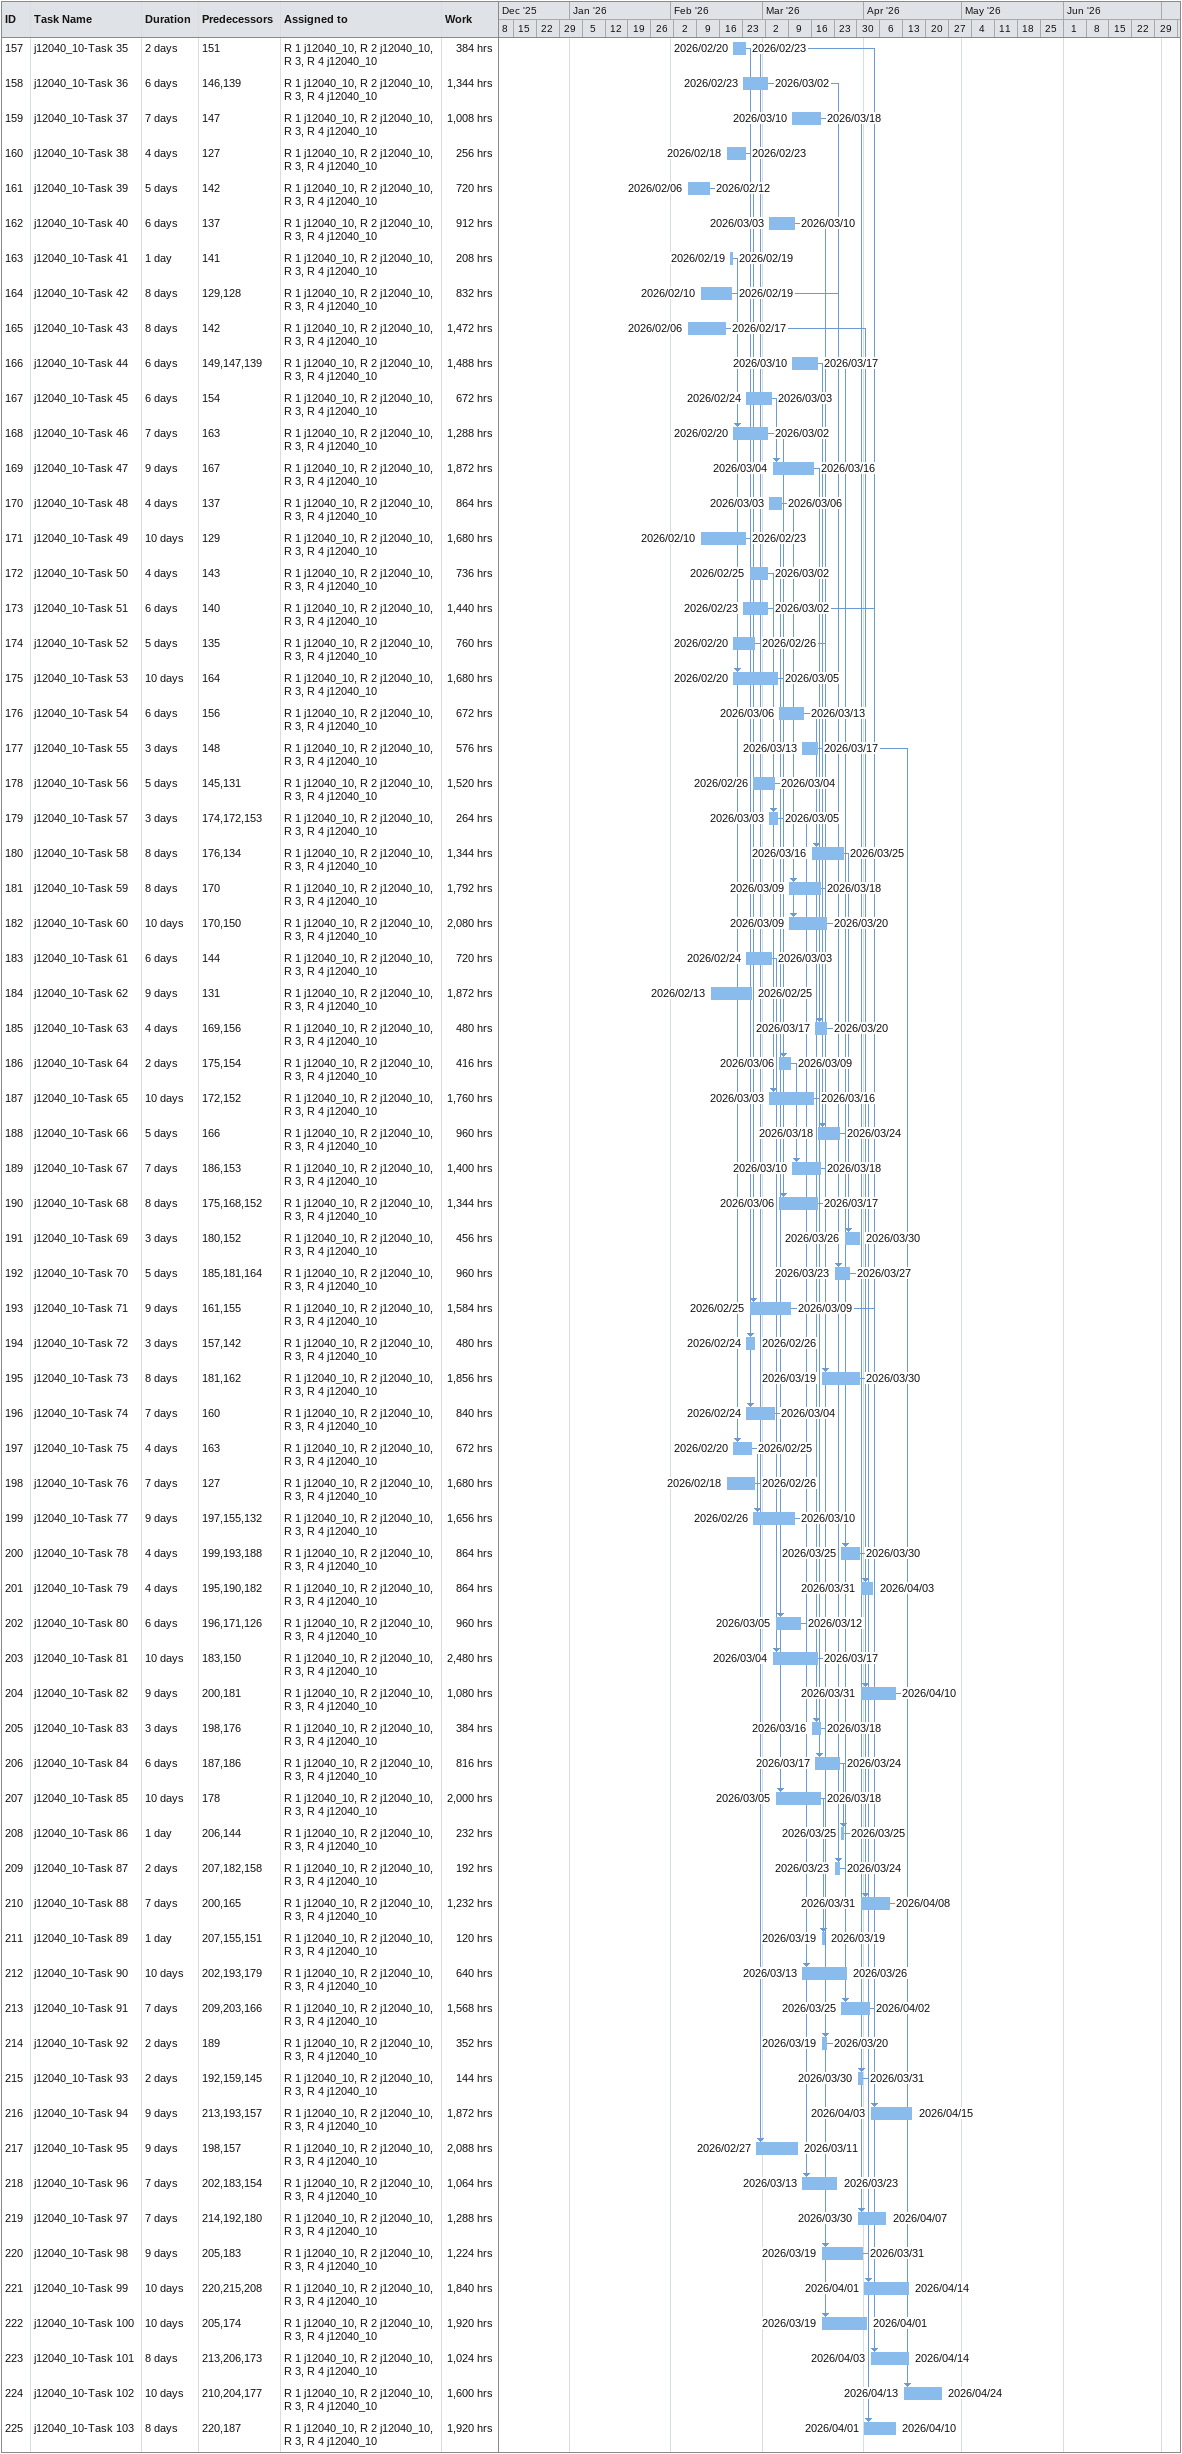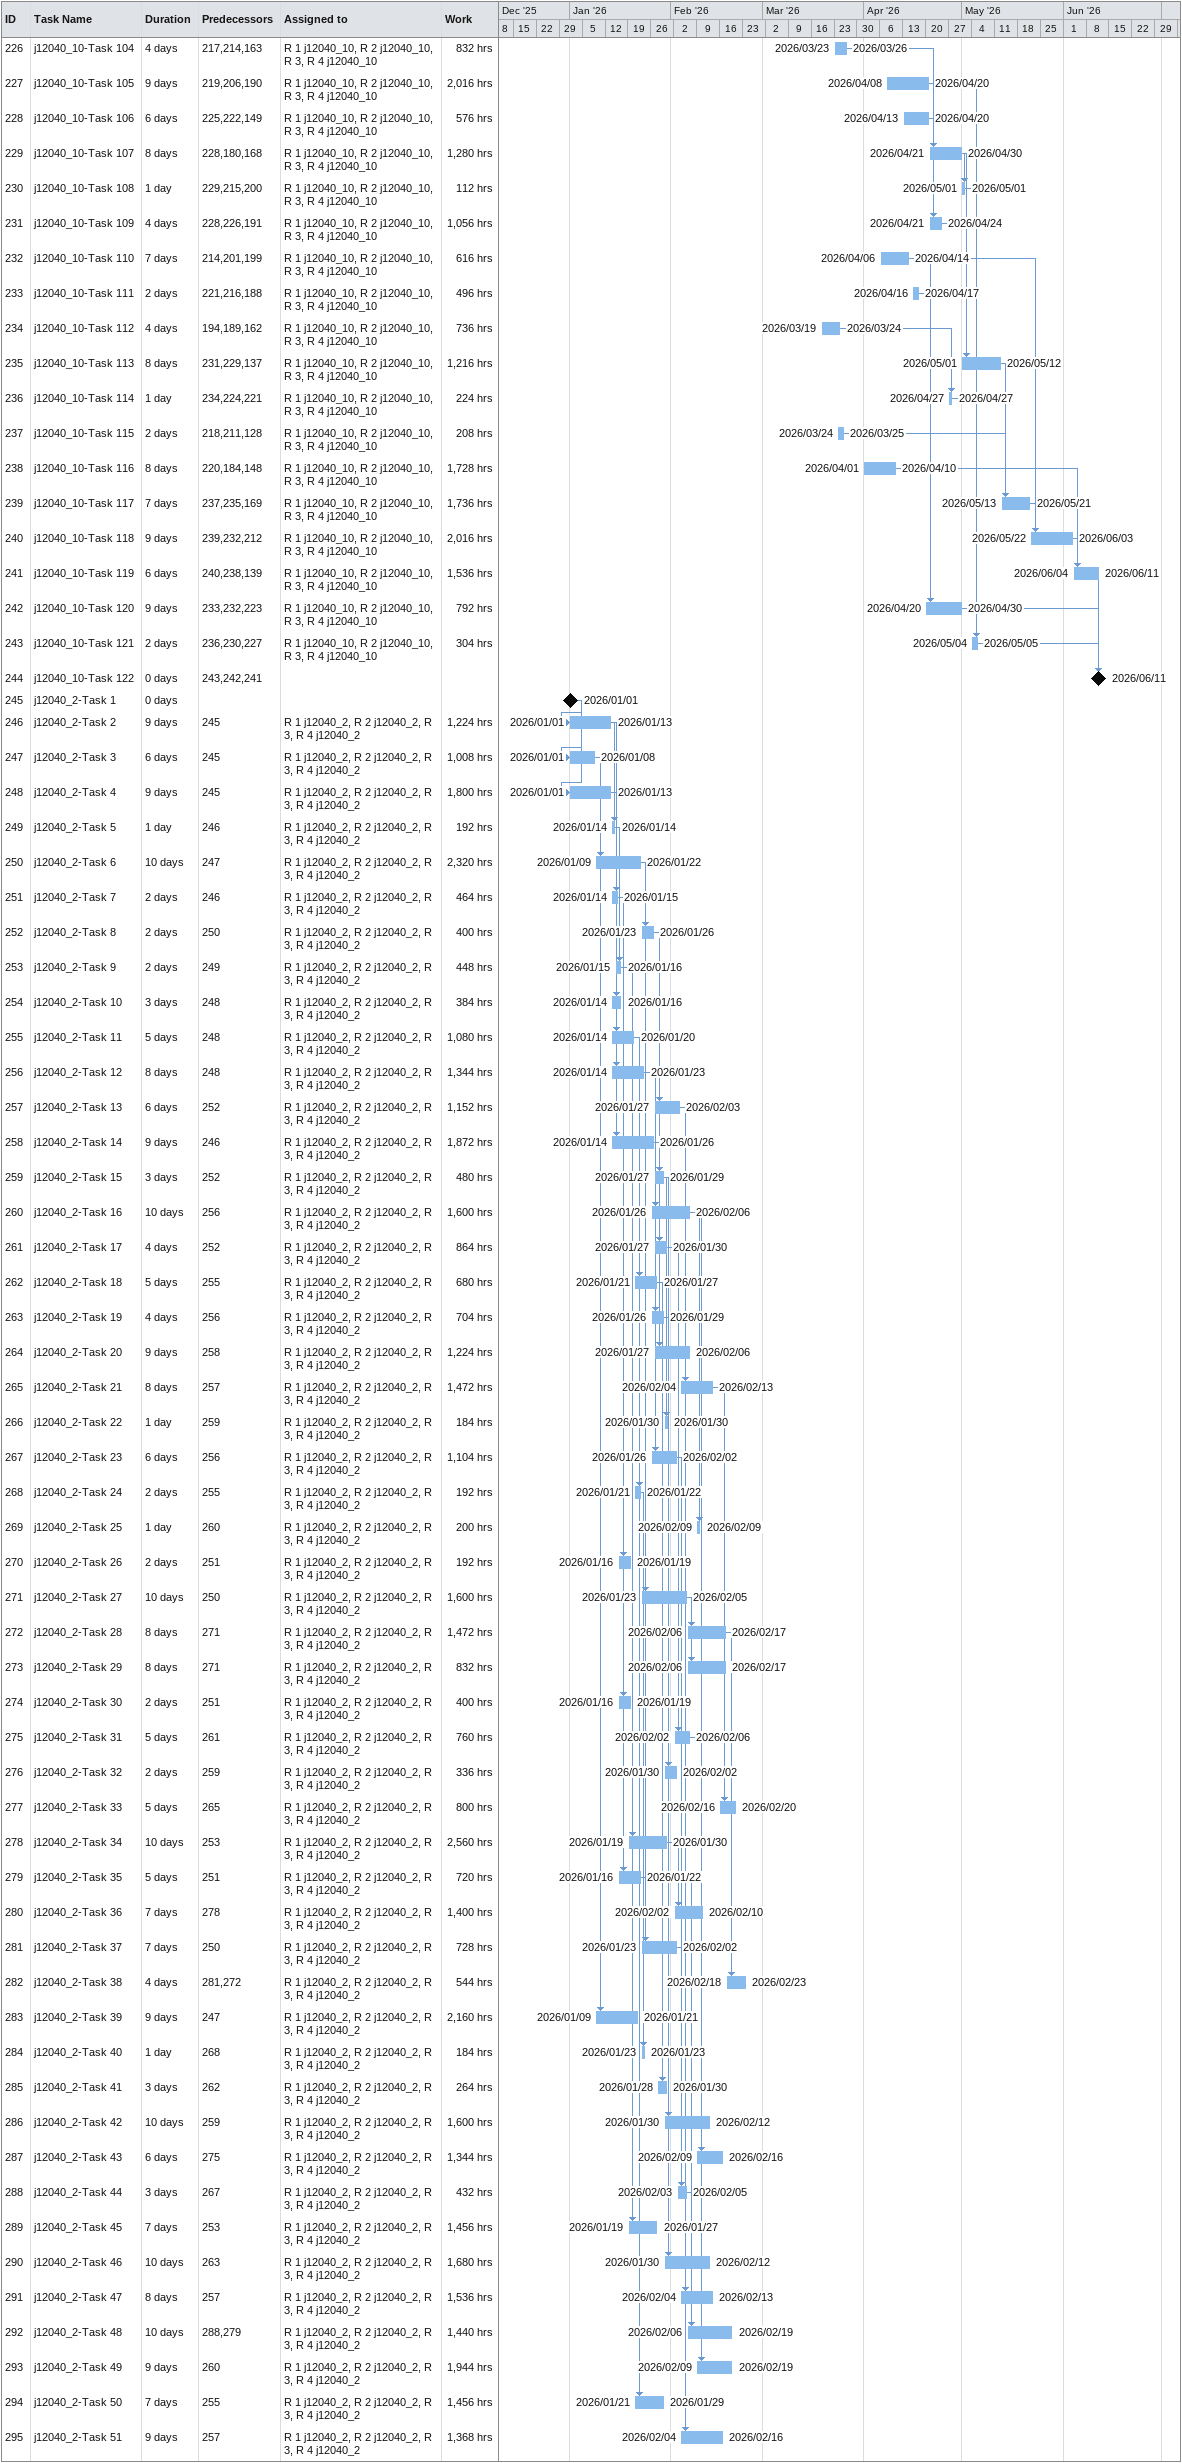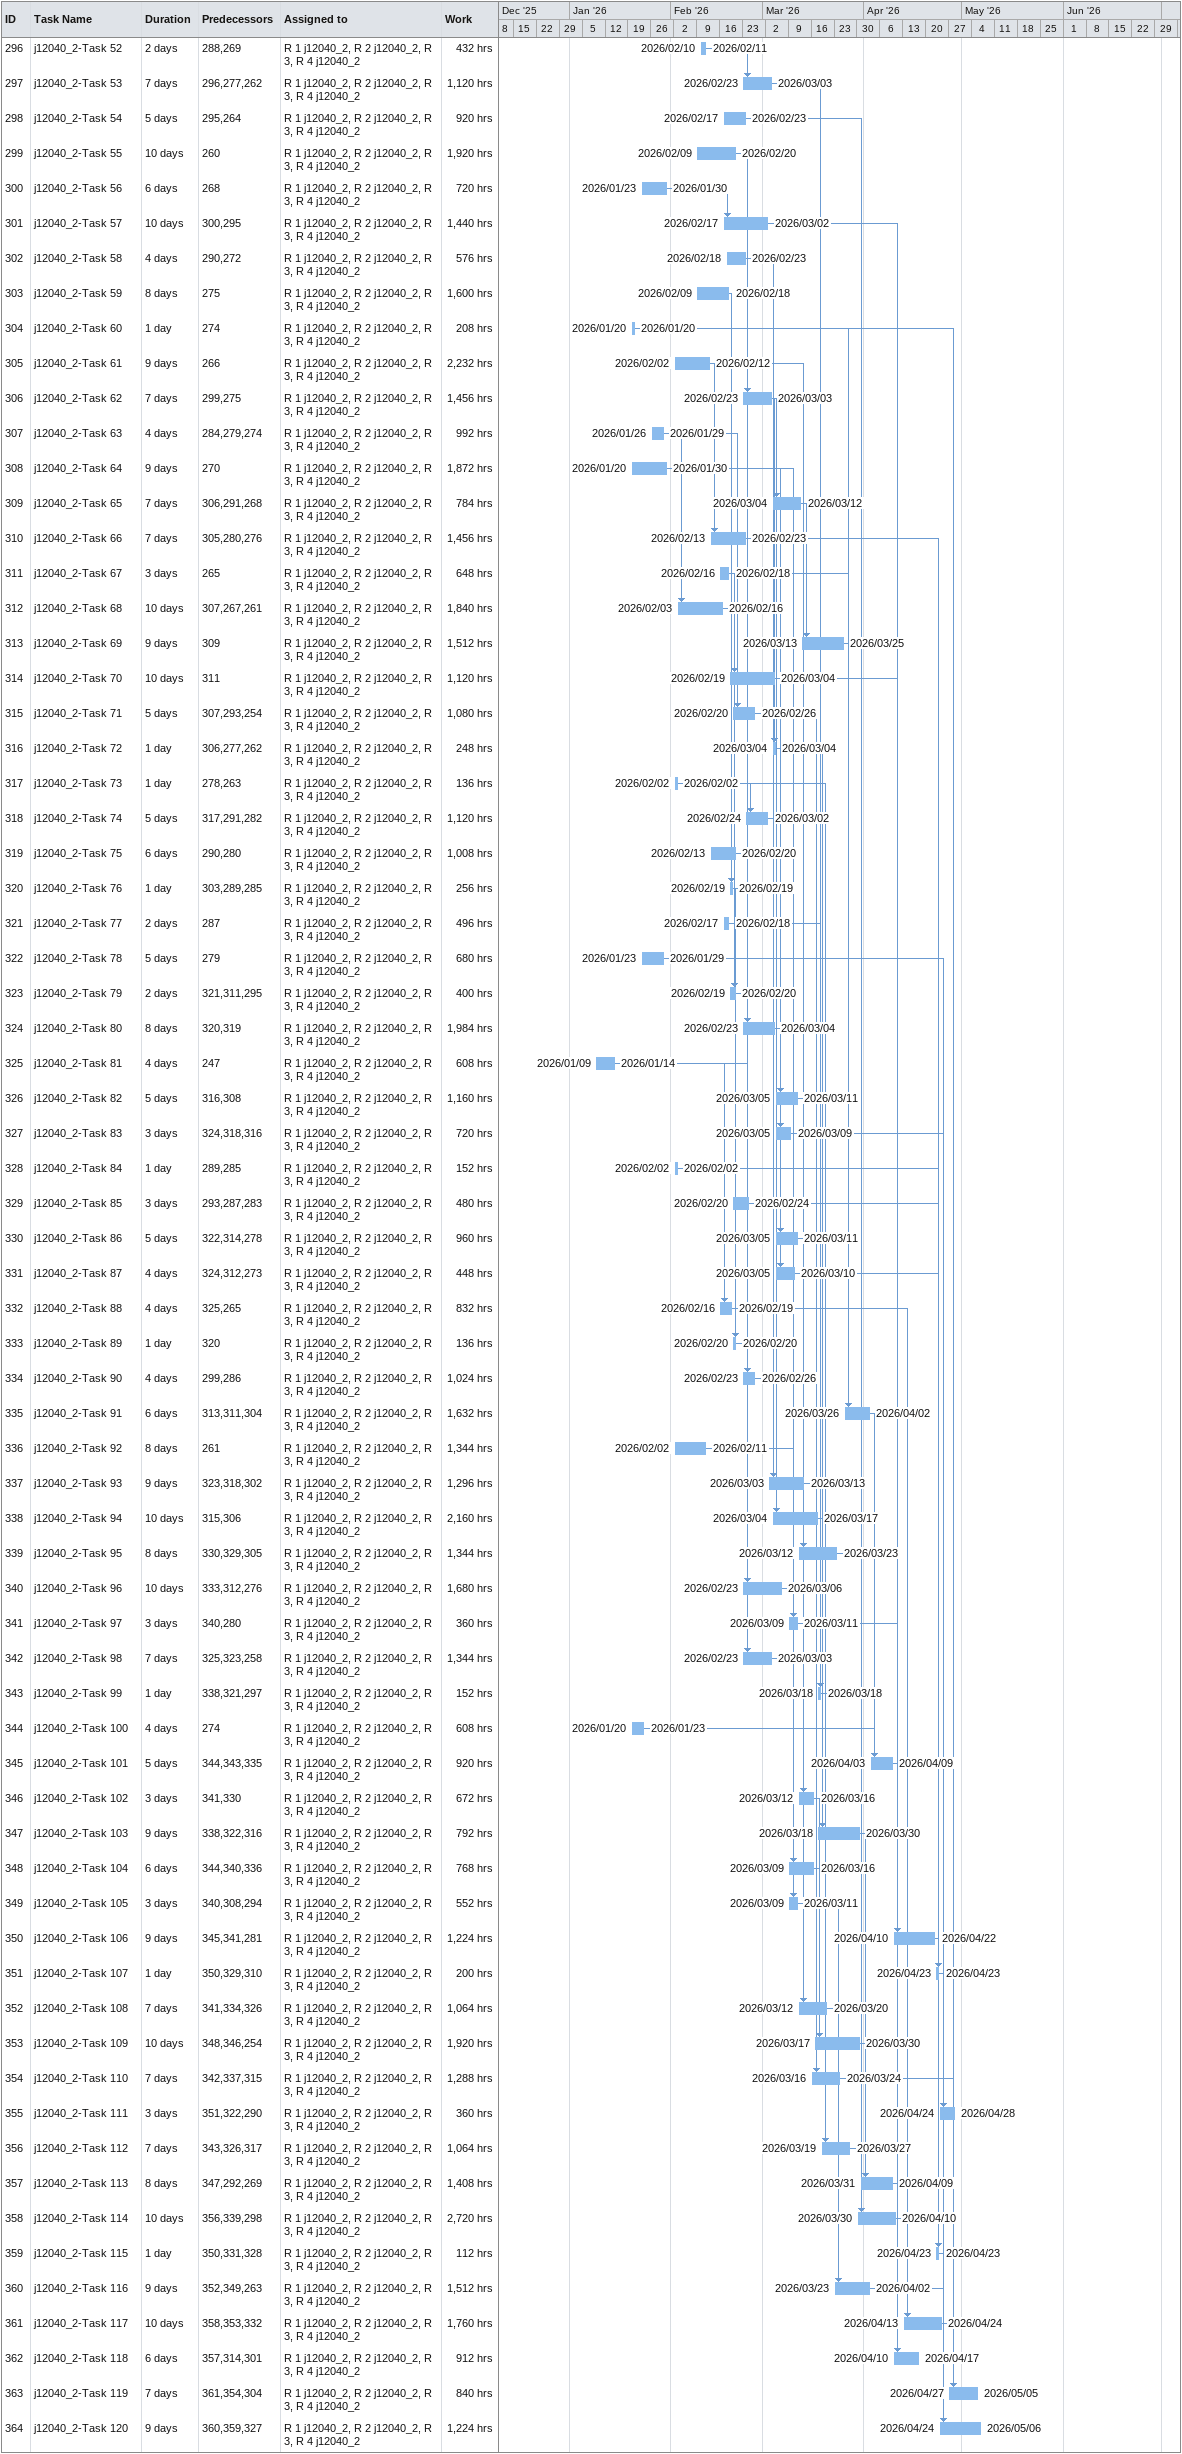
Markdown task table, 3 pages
| ID | Task | Duration | Start | Finish | Predecessors | Resources | Work (h) |
|---|---|---|---|---|---|---|---|
| 157 | j12040_10-Task 35 | 2d | 2026-02-20 | 2026-02-23 | 151 | R 1 j12040_10, R 2 j12040_10, R 3, R 4 j12040_10 | 384 |
| 158 | j12040_10-Task 36 | 6d | 2026-02-23 | 2026-03-02 | 146, 139 | R 1 j12040_10, R 2 j12040_10, R 3, R 4 j12040_10 | 1344 |
| 159 | j12040_10-Task 37 | 7d | 2026-03-10 | 2026-03-18 | 147 | R 1 j12040_10, R 2 j12040_10, R 3, R 4 j12040_10 | 1008 |
| 160 | j12040_10-Task 38 | 4d | 2026-02-18 | 2026-02-23 | 127 | R 1 j12040_10, R 2 j12040_10, R 3, R 4 j12040_10 | 256 |
| 161 | j12040_10-Task 39 | 5d | 2026-02-06 | 2026-02-12 | 142 | R 1 j12040_10, R 2 j12040_10, R 3, R 4 j12040_10 | 720 |
| 162 | j12040_10-Task 40 | 6d | 2026-03-03 | 2026-03-10 | 137 | R 1 j12040_10, R 2 j12040_10, R 3, R 4 j12040_10 | 912 |
| 163 | j12040_10-Task 41 | 1d | 2026-02-19 | 2026-02-19 | 141 | R 1 j12040_10, R 2 j12040_10, R 3, R 4 j12040_10 | 208 |
| 164 | j12040_10-Task 42 | 8d | 2026-02-10 | 2026-02-19 | 129, 128 | R 1 j12040_10, R 2 j12040_10, R 3, R 4 j12040_10 | 832 |
| 165 | j12040_10-Task 43 | 8d | 2026-02-06 | 2026-02-17 | 142 | R 1 j12040_10, R 2 j12040_10, R 3, R 4 j12040_10 | 1472 |
| 166 | j12040_10-Task 44 | 6d | 2026-03-10 | 2026-03-17 | 149, 147, 139 | R 1 j12040_10, R 2 j12040_10, R 3, R 4 j12040_10 | 1488 |
| 167 | j12040_10-Task 45 | 6d | 2026-02-24 | 2026-03-03 | 154 | R 1 j12040_10, R 2 j12040_10, R 3, R 4 j12040_10 | 672 |
| 168 | j12040_10-Task 46 | 7d | 2026-02-20 | 2026-03-02 | 163 | R 1 j12040_10, R 2 j12040_10, R 3, R 4 j12040_10 | 1288 |
| 169 | j12040_10-Task 47 | 9d | 2026-03-04 | 2026-03-16 | 167 | R 1 j12040_10, R 2 j12040_10, R 3, R 4 j12040_10 | 1872 |
| 170 | j12040_10-Task 48 | 4d | 2026-03-03 | 2026-03-06 | 137 | R 1 j12040_10, R 2 j12040_10, R 3, R 4 j12040_10 | 864 |
| 171 | j12040_10-Task 49 | 10d | 2026-02-10 | 2026-02-23 | 129 | R 1 j12040_10, R 2 j12040_10, R 3, R 4 j12040_10 | 1680 |
| 172 | j12040_10-Task 50 | 4d | 2026-02-25 | 2026-03-02 | 143 | R 1 j12040_10, R 2 j12040_10, R 3, R 4 j12040_10 | 736 |
| 173 | j12040_10-Task 51 | 6d | 2026-02-23 | 2026-03-02 | 140 | R 1 j12040_10, R 2 j12040_10, R 3, R 4 j12040_10 | 1440 |
| 174 | j12040_10-Task 52 | 5d | 2026-02-20 | 2026-02-26 | 135 | R 1 j12040_10, R 2 j12040_10, R 3, R 4 j12040_10 | 760 |
| 175 | j12040_10-Task 53 | 10d | 2026-02-20 | 2026-03-05 | 164 | R 1 j12040_10, R 2 j12040_10, R 3, R 4 j12040_10 | 1680 |
| 176 | j12040_10-Task 54 | 6d | 2026-03-06 | 2026-03-13 | 156 | R 1 j12040_10, R 2 j12040_10, R 3, R 4 j12040_10 | 672 |
| 177 | j12040_10-Task 55 | 3d | 2026-03-13 | 2026-03-17 | 148 | R 1 j12040_10, R 2 j12040_10, R 3, R 4 j12040_10 | 576 |
| 178 | j12040_10-Task 56 | 5d | 2026-02-26 | 2026-03-04 | 145, 131 | R 1 j12040_10, R 2 j12040_10, R 3, R 4 j12040_10 | 1520 |
| 179 | j12040_10-Task 57 | 3d | 2026-03-03 | 2026-03-05 | 174, 172, 153 | R 1 j12040_10, R 2 j12040_10, R 3, R 4 j12040_10 | 264 |
| 180 | j12040_10-Task 58 | 8d | 2026-03-16 | 2026-03-25 | 176, 134 | R 1 j12040_10, R 2 j12040_10, R 3, R 4 j12040_10 | 1344 |
| 181 | j12040_10-Task 59 | 8d | 2026-03-09 | 2026-03-18 | 170 | R 1 j12040_10, R 2 j12040_10, R 3, R 4 j12040_10 | 1792 |
| 182 | j12040_10-Task 60 | 10d | 2026-03-09 | 2026-03-20 | 170, 150 | R 1 j12040_10, R 2 j12040_10, R 3, R 4 j12040_10 | 2080 |
| 183 | j12040_10-Task 61 | 6d | 2026-02-24 | 2026-03-03 | 144 | R 1 j12040_10, R 2 j12040_10, R 3, R 4 j12040_10 | 720 |
| 184 | j12040_10-Task 62 | 9d | 2026-02-13 | 2026-02-25 | 131 | R 1 j12040_10, R 2 j12040_10, R 3, R 4 j12040_10 | 1872 |
| 185 | j12040_10-Task 63 | 4d | 2026-03-17 | 2026-03-20 | 169, 156 | R 1 j12040_10, R 2 j12040_10, R 3, R 4 j12040_10 | 480 |
| 186 | j12040_10-Task 64 | 2d | 2026-03-06 | 2026-03-09 | 175, 154 | R 1 j12040_10, R 2 j12040_10, R 3, R 4 j12040_10 | 416 |
| 187 | j12040_10-Task 65 | 10d | 2026-03-03 | 2026-03-16 | 172, 152 | R 1 j12040_10, R 2 j12040_10, R 3, R 4 j12040_10 | 1760 |
| 188 | j12040_10-Task 66 | 5d | 2026-03-18 | 2026-03-24 | 166 | R 1 j12040_10, R 2 j12040_10, R 3, R 4 j12040_10 | 960 |
| 189 | j12040_10-Task 67 | 7d | 2026-03-10 | 2026-03-18 | 186, 153 | R 1 j12040_10, R 2 j12040_10, R 3, R 4 j12040_10 | 1400 |
| 190 | j12040_10-Task 68 | 8d | 2026-03-06 | 2026-03-17 | 175, 168, 152 | R 1 j12040_10, R 2 j12040_10, R 3, R 4 j12040_10 | 1344 |
| 191 | j12040_10-Task 69 | 3d | 2026-03-26 | 2026-03-30 | 180, 152 | R 1 j12040_10, R 2 j12040_10, R 3, R 4 j12040_10 | 456 |
| 192 | j12040_10-Task 70 | 5d | 2026-03-23 | 2026-03-27 | 185, 181, 164 | R 1 j12040_10, R 2 j12040_10, R 3, R 4 j12040_10 | 960 |
| 193 | j12040_10-Task 71 | 9d | 2026-02-25 | 2026-03-09 | 161, 155 | R 1 j12040_10, R 2 j12040_10, R 3, R 4 j12040_10 | 1584 |
| 194 | j12040_10-Task 72 | 3d | 2026-02-24 | 2026-02-26 | 157, 142 | R 1 j12040_10, R 2 j12040_10, R 3, R 4 j12040_10 | 480 |
| 195 | j12040_10-Task 73 | 8d | 2026-03-19 | 2026-03-30 | 181, 162 | R 1 j12040_10, R 2 j12040_10, R 3, R 4 j12040_10 | 1856 |
| 196 | j12040_10-Task 74 | 7d | 2026-02-24 | 2026-03-04 | 160 | R 1 j12040_10, R 2 j12040_10, R 3, R 4 j12040_10 | 840 |
| 197 | j12040_10-Task 75 | 4d | 2026-02-20 | 2026-02-25 | 163 | R 1 j12040_10, R 2 j12040_10, R 3, R 4 j12040_10 | 672 |
| 198 | j12040_10-Task 76 | 7d | 2026-02-18 | 2026-02-26 | 127 | R 1 j12040_10, R 2 j12040_10, R 3, R 4 j12040_10 | 1680 |
| 199 | j12040_10-Task 77 | 9d | 2026-02-26 | 2026-03-10 | 197, 155, 132 | R 1 j12040_10, R 2 j12040_10, R 3, R 4 j12040_10 | 1656 |
| 200 | j12040_10-Task 78 | 4d | 2026-03-25 | 2026-03-30 | 199, 193, 188 | R 1 j12040_10, R 2 j12040_10, R 3, R 4 j12040_10 | 864 |
| 201 | j12040_10-Task 79 | 4d | 2026-03-31 | 2026-04-03 | 195, 190, 182 | R 1 j12040_10, R 2 j12040_10, R 3, R 4 j12040_10 | 864 |
| 202 | j12040_10-Task 80 | 6d | 2026-03-05 | 2026-03-12 | 196, 171, 126 | R 1 j12040_10, R 2 j12040_10, R 3, R 4 j12040_10 | 960 |
| 203 | j12040_10-Task 81 | 10d | 2026-03-04 | 2026-03-17 | 183, 150 | R 1 j12040_10, R 2 j12040_10, R 3, R 4 j12040_10 | 2480 |
| 204 | j12040_10-Task 82 | 9d | 2026-03-31 | 2026-04-10 | 200, 181 | R 1 j12040_10, R 2 j12040_10, R 3, R 4 j12040_10 | 1080 |
| 205 | j12040_10-Task 83 | 3d | 2026-03-16 | 2026-03-18 | 198, 176 | R 1 j12040_10, R 2 j12040_10, R 3, R 4 j12040_10 | 384 |
| 206 | j12040_10-Task 84 | 6d | 2026-03-17 | 2026-03-24 | 187, 186 | R 1 j12040_10, R 2 j12040_10, R 3, R 4 j12040_10 | 816 |
| 207 | j12040_10-Task 85 | 10d | 2026-03-05 | 2026-03-18 | 178 | R 1 j12040_10, R 2 j12040_10, R 3, R 4 j12040_10 | 2000 |
| 208 | j12040_10-Task 86 | 1d | 2026-03-25 | 2026-03-25 | 206, 144 | R 1 j12040_10, R 2 j12040_10, R 3, R 4 j12040_10 | 232 |
| 209 | j12040_10-Task 87 | 2d | 2026-03-23 | 2026-03-24 | 207, 182, 158 | R 1 j12040_10, R 2 j12040_10, R 3, R 4 j12040_10 | 192 |
| 210 | j12040_10-Task 88 | 7d | 2026-03-31 | 2026-04-08 | 200, 165 | R 1 j12040_10, R 2 j12040_10, R 3, R 4 j12040_10 | 1232 |
| 211 | j12040_10-Task 89 | 1d | 2026-03-19 | 2026-03-19 | 207, 155, 151 | R 1 j12040_10, R 2 j12040_10, R 3, R 4 j12040_10 | 120 |
| 212 | j12040_10-Task 90 | 10d | 2026-03-13 | 2026-03-26 | 202, 193, 179 | R 1 j12040_10, R 2 j12040_10, R 3, R 4 j12040_10 | 640 |
| 213 | j12040_10-Task 91 | 7d | 2026-03-25 | 2026-04-02 | 209, 203, 166 | R 1 j12040_10, R 2 j12040_10, R 3, R 4 j12040_10 | 1568 |
| 214 | j12040_10-Task 92 | 2d | 2026-03-19 | 2026-03-20 | 189 | R 1 j12040_10, R 2 j12040_10, R 3, R 4 j12040_10 | 352 |
| 215 | j12040_10-Task 93 | 2d | 2026-03-30 | 2026-03-31 | 192, 159, 145 | R 1 j12040_10, R 2 j12040_10, R 3, R 4 j12040_10 | 144 |
| 216 | j12040_10-Task 94 | 9d | 2026-04-03 | 2026-04-15 | 213, 193, 157 | R 1 j12040_10, R 2 j12040_10, R 3, R 4 j12040_10 | 1872 |
| 217 | j12040_10-Task 95 | 9d | 2026-02-27 | 2026-03-11 | 198, 157 | R 1 j12040_10, R 2 j12040_10, R 3, R 4 j12040_10 | 2088 |
| 218 | j12040_10-Task 96 | 7d | 2026-03-13 | 2026-03-23 | 202, 183, 154 | R 1 j12040_10, R 2 j12040_10, R 3, R 4 j12040_10 | 1064 |
| 219 | j12040_10-Task 97 | 7d | 2026-03-30 | 2026-04-07 | 214, 192, 180 | R 1 j12040_10, R 2 j12040_10, R 3, R 4 j12040_10 | 1288 |
| 220 | j12040_10-Task 98 | 9d | 2026-03-19 | 2026-03-31 | 205, 183 | R 1 j12040_10, R 2 j12040_10, R 3, R 4 j12040_10 | 1224 |
| 221 | j12040_10-Task 99 | 10d | 2026-04-01 | 2026-04-14 | 220, 215, 208 | R 1 j12040_10, R 2 j12040_10, R 3, R 4 j12040_10 | 1840 |
| 222 | j12040_10-Task 100 | 10d | 2026-03-19 | 2026-04-01 | 205, 174 | R 1 j12040_10, R 2 j12040_10, R 3, R 4 j12040_10 | 1920 |
| 223 | j12040_10-Task 101 | 8d | 2026-04-03 | 2026-04-14 | 213, 206, 173 | R 1 j12040_10, R 2 j12040_10, R 3, R 4 j12040_10 | 1024 |
| 224 | j12040_10-Task 102 | 10d | 2026-04-13 | 2026-04-24 | 210, 204, 177 | R 1 j12040_10, R 2 j12040_10, R 3, R 4 j12040_10 | 1600 |
| 225 | j12040_10-Task 103 | 8d | 2026-04-01 | 2026-04-10 | 220, 187 | R 1 j12040_10, R 2 j12040_10, R 3, R 4 j12040_10 | 1920 |
| 226 | j12040_10-Task 104 | 4d | 2026-03-23 | 2026-03-26 | 217, 214, 163 | R 1 j12040_10, R 2 j12040_10, R 3, R 4 j12040_10 | 832 |
| 227 | j12040_10-Task 105 | 9d | 2026-04-08 | 2026-04-20 | 219, 206, 190 | R 1 j12040_10, R 2 j12040_10, R 3, R 4 j12040_10 | 2016 |
| 228 | j12040_10-Task 106 | 6d | 2026-04-13 | 2026-04-20 | 225, 222, 149 | R 1 j12040_10, R 2 j12040_10, R 3, R 4 j12040_10 | 576 |
| 229 | j12040_10-Task 107 | 8d | 2026-04-21 | 2026-04-30 | 228, 180, 168 | R 1 j12040_10, R 2 j12040_10, R 3, R 4 j12040_10 | 1280 |
| 230 | j12040_10-Task 108 | 1d | 2026-05-01 | 2026-05-01 | 229, 215, 200 | R 1 j12040_10, R 2 j12040_10, R 3, R 4 j12040_10 | 112 |
| 231 | j12040_10-Task 109 | 4d | 2026-04-21 | 2026-04-24 | 228, 226, 191 | R 1 j12040_10, R 2 j12040_10, R 3, R 4 j12040_10 | 1056 |
| 232 | j12040_10-Task 110 | 7d | 2026-04-06 | 2026-04-14 | 214, 201, 199 | R 1 j12040_10, R 2 j12040_10, R 3, R 4 j12040_10 | 616 |
| 233 | j12040_10-Task 111 | 2d | 2026-04-16 | 2026-04-17 | 221, 216, 188 | R 1 j12040_10, R 2 j12040_10, R 3, R 4 j12040_10 | 496 |
| 234 | j12040_10-Task 112 | 4d | 2026-03-19 | 2026-03-24 | 194, 189, 162 | R 1 j12040_10, R 2 j12040_10, R 3, R 4 j12040_10 | 736 |
| 235 | j12040_10-Task 113 | 8d | 2026-05-01 | 2026-05-12 | 231, 229, 137 | R 1 j12040_10, R 2 j12040_10, R 3, R 4 j12040_10 | 1216 |
| 236 | j12040_10-Task 114 | 1d | 2026-04-27 | 2026-04-27 | 234, 224, 221 | R 1 j12040_10, R 2 j12040_10, R 3, R 4 j12040_10 | 224 |
| 237 | j12040_10-Task 115 | 2d | 2026-03-24 | 2026-03-25 | 218, 211, 128 | R 1 j12040_10, R 2 j12040_10, R 3, R 4 j12040_10 | 208 |
| 238 | j12040_10-Task 116 | 8d | 2026-04-01 | 2026-04-10 | 220, 184, 148 | R 1 j12040_10, R 2 j12040_10, R 3, R 4 j12040_10 | 1728 |
| 239 | j12040_10-Task 117 | 7d | 2026-05-13 | 2026-05-21 | 237, 235, 169 | R 1 j12040_10, R 2 j12040_10, R 3, R 4 j12040_10 | 1736 |
| 240 | j12040_10-Task 118 | 9d | 2026-05-22 | 2026-06-03 | 239, 232, 212 | R 1 j12040_10, R 2 j12040_10, R 3, R 4 j12040_10 | 2016 |
| 241 | j12040_10-Task 119 | 6d | 2026-06-04 | 2026-06-11 | 240, 238, 139 | R 1 j12040_10, R 2 j12040_10, R 3, R 4 j12040_10 | 1536 |
| 242 | j12040_10-Task 120 | 9d | 2026-04-20 | 2026-04-30 | 233, 232, 223 | R 1 j12040_10, R 2 j12040_10, R 3, R 4 j12040_10 | 792 |
| 243 | j12040_10-Task 121 | 2d | 2026-05-04 | 2026-05-05 | 236, 230, 227 | R 1 j12040_10, R 2 j12040_10, R 3, R 4 j12040_10 | 304 |
| 244 | j12040_10-Task 122 | 0d | 2026-06-11 | 2026-06-11 | 243, 242, 241 |  |  |
| 245 | j12040_2-Task 1 | 0d | 2026-01-01 | 2026-01-01 |  |  |  |
| 246 | j12040_2-Task 2 | 9d | 2026-01-01 | 2026-01-13 | 245 | R 1 j12040_2, R 2 j12040_2, R 3, R 4 j12040_2 | 1224 |
| 247 | j12040_2-Task 3 | 6d | 2026-01-01 | 2026-01-08 | 245 | R 1 j12040_2, R 2 j12040_2, R 3, R 4 j12040_2 | 1008 |
| 248 | j12040_2-Task 4 | 9d | 2026-01-01 | 2026-01-13 | 245 | R 1 j12040_2, R 2 j12040_2, R 3, R 4 j12040_2 | 1800 |
| 249 | j12040_2-Task 5 | 1d | 2026-01-14 | 2026-01-14 | 246 | R 1 j12040_2, R 2 j12040_2, R 3, R 4 j12040_2 | 192 |
| 250 | j12040_2-Task 6 | 10d | 2026-01-09 | 2026-01-22 | 247 | R 1 j12040_2, R 2 j12040_2, R 3, R 4 j12040_2 | 2320 |
| 251 | j12040_2-Task 7 | 2d | 2026-01-14 | 2026-01-15 | 246 | R 1 j12040_2, R 2 j12040_2, R 3, R 4 j12040_2 | 464 |
| 252 | j12040_2-Task 8 | 2d | 2026-01-23 | 2026-01-26 | 250 | R 1 j12040_2, R 2 j12040_2, R 3, R 4 j12040_2 | 400 |
| 253 | j12040_2-Task 9 | 2d | 2026-01-15 | 2026-01-16 | 249 | R 1 j12040_2, R 2 j12040_2, R 3, R 4 j12040_2 | 448 |
| 254 | j12040_2-Task 10 | 3d | 2026-01-14 | 2026-01-16 | 248 | R 1 j12040_2, R 2 j12040_2, R 3, R 4 j12040_2 | 384 |
| 255 | j12040_2-Task 11 | 5d | 2026-01-14 | 2026-01-20 | 248 | R 1 j12040_2, R 2 j12040_2, R 3, R 4 j12040_2 | 1080 |
| 256 | j12040_2-Task 12 | 8d | 2026-01-14 | 2026-01-23 | 248 | R 1 j12040_2, R 2 j12040_2, R 3, R 4 j12040_2 | 1344 |
| 257 | j12040_2-Task 13 | 6d | 2026-01-27 | 2026-02-03 | 252 | R 1 j12040_2, R 2 j12040_2, R 3, R 4 j12040_2 | 1152 |
| 258 | j12040_2-Task 14 | 9d | 2026-01-14 | 2026-01-26 | 246 | R 1 j12040_2, R 2 j12040_2, R 3, R 4 j12040_2 | 1872 |
| 259 | j12040_2-Task 15 | 3d | 2026-01-27 | 2026-01-29 | 252 | R 1 j12040_2, R 2 j12040_2, R 3, R 4 j12040_2 | 480 |
| 260 | j12040_2-Task 16 | 10d | 2026-01-26 | 2026-02-06 | 256 | R 1 j12040_2, R 2 j12040_2, R 3, R 4 j12040_2 | 1600 |
| 261 | j12040_2-Task 17 | 4d | 2026-01-27 | 2026-01-30 | 252 | R 1 j12040_2, R 2 j12040_2, R 3, R 4 j12040_2 | 864 |
| 262 | j12040_2-Task 18 | 5d | 2026-01-21 | 2026-01-27 | 255 | R 1 j12040_2, R 2 j12040_2, R 3, R 4 j12040_2 | 680 |
| 263 | j12040_2-Task 19 | 4d | 2026-01-26 | 2026-01-29 | 256 | R 1 j12040_2, R 2 j12040_2, R 3, R 4 j12040_2 | 704 |
| 264 | j12040_2-Task 20 | 9d | 2026-01-27 | 2026-02-06 | 258 | R 1 j12040_2, R 2 j12040_2, R 3, R 4 j12040_2 | 1224 |
| 265 | j12040_2-Task 21 | 8d | 2026-02-04 | 2026-02-13 | 257 | R 1 j12040_2, R 2 j12040_2, R 3, R 4 j12040_2 | 1472 |
| 266 | j12040_2-Task 22 | 1d | 2026-01-30 | 2026-01-30 | 259 | R 1 j12040_2, R 2 j12040_2, R 3, R 4 j12040_2 | 184 |
| 267 | j12040_2-Task 23 | 6d | 2026-01-26 | 2026-02-02 | 256 | R 1 j12040_2, R 2 j12040_2, R 3, R 4 j12040_2 | 1104 |
| 268 | j12040_2-Task 24 | 2d | 2026-01-21 | 2026-01-22 | 255 | R 1 j12040_2, R 2 j12040_2, R 3, R 4 j12040_2 | 192 |
| 269 | j12040_2-Task 25 | 1d | 2026-02-09 | 2026-02-09 | 260 | R 1 j12040_2, R 2 j12040_2, R 3, R 4 j12040_2 | 200 |
| 270 | j12040_2-Task 26 | 2d | 2026-01-16 | 2026-01-19 | 251 | R 1 j12040_2, R 2 j12040_2, R 3, R 4 j12040_2 | 192 |
| 271 | j12040_2-Task 27 | 10d | 2026-01-23 | 2026-02-05 | 250 | R 1 j12040_2, R 2 j12040_2, R 3, R 4 j12040_2 | 1600 |
| 272 | j12040_2-Task 28 | 8d | 2026-02-06 | 2026-02-17 | 271 | R 1 j12040_2, R 2 j12040_2, R 3, R 4 j12040_2 | 1472 |
| 273 | j12040_2-Task 29 | 8d | 2026-02-06 | 2026-02-17 | 271 | R 1 j12040_2, R 2 j12040_2, R 3, R 4 j12040_2 | 832 |
| 274 | j12040_2-Task 30 | 2d | 2026-01-16 | 2026-01-19 | 251 | R 1 j12040_2, R 2 j12040_2, R 3, R 4 j12040_2 | 400 |
| 275 | j12040_2-Task 31 | 5d | 2026-02-02 | 2026-02-06 | 261 | R 1 j12040_2, R 2 j12040_2, R 3, R 4 j12040_2 | 760 |
| 276 | j12040_2-Task 32 | 2d | 2026-01-30 | 2026-02-02 | 259 | R 1 j12040_2, R 2 j12040_2, R 3, R 4 j12040_2 | 336 |
| 277 | j12040_2-Task 33 | 5d | 2026-02-16 | 2026-02-20 | 265 | R 1 j12040_2, R 2 j12040_2, R 3, R 4 j12040_2 | 800 |
| 278 | j12040_2-Task 34 | 10d | 2026-01-19 | 2026-01-30 | 253 | R 1 j12040_2, R 2 j12040_2, R 3, R 4 j12040_2 | 2560 |
| 279 | j12040_2-Task 35 | 5d | 2026-01-16 | 2026-01-22 | 251 | R 1 j12040_2, R 2 j12040_2, R 3, R 4 j12040_2 | 720 |
| 280 | j12040_2-Task 36 | 7d | 2026-02-02 | 2026-02-10 | 278 | R 1 j12040_2, R 2 j12040_2, R 3, R 4 j12040_2 | 1400 |
| 281 | j12040_2-Task 37 | 7d | 2026-01-23 | 2026-02-02 | 250 | R 1 j12040_2, R 2 j12040_2, R 3, R 4 j12040_2 | 728 |
| 282 | j12040_2-Task 38 | 4d | 2026-02-18 | 2026-02-23 | 281, 272 | R 1 j12040_2, R 2 j12040_2, R 3, R 4 j12040_2 | 544 |
| 283 | j12040_2-Task 39 | 9d | 2026-01-09 | 2026-01-21 | 247 | R 1 j12040_2, R 2 j12040_2, R 3, R 4 j12040_2 | 2160 |
| 284 | j12040_2-Task 40 | 1d | 2026-01-23 | 2026-01-23 | 268 | R 1 j12040_2, R 2 j12040_2, R 3, R 4 j12040_2 | 184 |
| 285 | j12040_2-Task 41 | 3d | 2026-01-28 | 2026-01-30 | 262 | R 1 j12040_2, R 2 j12040_2, R 3, R 4 j12040_2 | 264 |
| 286 | j12040_2-Task 42 | 10d | 2026-01-30 | 2026-02-12 | 259 | R 1 j12040_2, R 2 j12040_2, R 3, R 4 j12040_2 | 1600 |
| 287 | j12040_2-Task 43 | 6d | 2026-02-09 | 2026-02-16 | 275 | R 1 j12040_2, R 2 j12040_2, R 3, R 4 j12040_2 | 1344 |
| 288 | j12040_2-Task 44 | 3d | 2026-02-03 | 2026-02-05 | 267 | R 1 j12040_2, R 2 j12040_2, R 3, R 4 j12040_2 | 432 |
| 289 | j12040_2-Task 45 | 7d | 2026-01-19 | 2026-01-27 | 253 | R 1 j12040_2, R 2 j12040_2, R 3, R 4 j12040_2 | 1456 |
| 290 | j12040_2-Task 46 | 10d | 2026-01-30 | 2026-02-12 | 263 | R 1 j12040_2, R 2 j12040_2, R 3, R 4 j12040_2 | 1680 |
| 291 | j12040_2-Task 47 | 8d | 2026-02-04 | 2026-02-13 | 257 | R 1 j12040_2, R 2 j12040_2, R 3, R 4 j12040_2 | 1536 |
| 292 | j12040_2-Task 48 | 10d | 2026-02-06 | 2026-02-19 | 288, 279 | R 1 j12040_2, R 2 j12040_2, R 3, R 4 j12040_2 | 1440 |
| 293 | j12040_2-Task 49 | 9d | 2026-02-09 | 2026-02-19 | 260 | R 1 j12040_2, R 2 j12040_2, R 3, R 4 j12040_2 | 1944 |
| 294 | j12040_2-Task 50 | 7d | 2026-01-21 | 2026-01-29 | 255 | R 1 j12040_2, R 2 j12040_2, R 3, R 4 j12040_2 | 1456 |
| 295 | j12040_2-Task 51 | 9d | 2026-02-04 | 2026-02-16 | 257 | R 1 j12040_2, R 2 j12040_2, R 3, R 4 j12040_2 | 1368 |
| 296 | j12040_2-Task 52 | 2d | 2026-02-10 | 2026-02-11 | 288, 269 | R 1 j12040_2, R 2 j12040_2, R 3, R 4 j12040_2 | 432 |
| 297 | j12040_2-Task 53 | 7d | 2026-02-23 | 2026-03-03 | 296, 277, 262 | R 1 j12040_2, R 2 j12040_2, R 3, R 4 j12040_2 | 1120 |
| 298 | j12040_2-Task 54 | 5d | 2026-02-17 | 2026-02-23 | 295, 264 | R 1 j12040_2, R 2 j12040_2, R 3, R 4 j12040_2 | 920 |
| 299 | j12040_2-Task 55 | 10d | 2026-02-09 | 2026-02-20 | 260 | R 1 j12040_2, R 2 j12040_2, R 3, R 4 j12040_2 | 1920 |
| 300 | j12040_2-Task 56 | 6d | 2026-01-23 | 2026-01-30 | 268 | R 1 j12040_2, R 2 j12040_2, R 3, R 4 j12040_2 | 720 |
| 301 | j12040_2-Task 57 | 10d | 2026-02-17 | 2026-03-02 | 300, 295 | R 1 j12040_2, R 2 j12040_2, R 3, R 4 j12040_2 | 1440 |
| 302 | j12040_2-Task 58 | 4d | 2026-02-18 | 2026-02-23 | 290, 272 | R 1 j12040_2, R 2 j12040_2, R 3, R 4 j12040_2 | 576 |
| 303 | j12040_2-Task 59 | 8d | 2026-02-09 | 2026-02-18 | 275 | R 1 j12040_2, R 2 j12040_2, R 3, R 4 j12040_2 | 1600 |
| 304 | j12040_2-Task 60 | 1d | 2026-01-20 | 2026-01-20 | 274 | R 1 j12040_2, R 2 j12040_2, R 3, R 4 j12040_2 | 208 |
| 305 | j12040_2-Task 61 | 9d | 2026-02-02 | 2026-02-12 | 266 | R 1 j12040_2, R 2 j12040_2, R 3, R 4 j12040_2 | 2232 |
| 306 | j12040_2-Task 62 | 7d | 2026-02-23 | 2026-03-03 | 299, 275 | R 1 j12040_2, R 2 j12040_2, R 3, R 4 j12040_2 | 1456 |
| 307 | j12040_2-Task 63 | 4d | 2026-01-26 | 2026-01-29 | 284, 279, 274 | R 1 j12040_2, R 2 j12040_2, R 3, R 4 j12040_2 | 992 |
| 308 | j12040_2-Task 64 | 9d | 2026-01-20 | 2026-01-30 | 270 | R 1 j12040_2, R 2 j12040_2, R 3, R 4 j12040_2 | 1872 |
| 309 | j12040_2-Task 65 | 7d | 2026-03-04 | 2026-03-12 | 306, 291, 268 | R 1 j12040_2, R 2 j12040_2, R 3, R 4 j12040_2 | 784 |
| 310 | j12040_2-Task 66 | 7d | 2026-02-13 | 2026-02-23 | 305, 280, 276 | R 1 j12040_2, R 2 j12040_2, R 3, R 4 j12040_2 | 1456 |
| 311 | j12040_2-Task 67 | 3d | 2026-02-16 | 2026-02-18 | 265 | R 1 j12040_2, R 2 j12040_2, R 3, R 4 j12040_2 | 648 |
| 312 | j12040_2-Task 68 | 10d | 2026-02-03 | 2026-02-16 | 307, 267, 261 | R 1 j12040_2, R 2 j12040_2, R 3, R 4 j12040_2 | 1840 |
| 313 | j12040_2-Task 69 | 9d | 2026-03-13 | 2026-03-25 | 309 | R 1 j12040_2, R 2 j12040_2, R 3, R 4 j12040_2 | 1512 |
| 314 | j12040_2-Task 70 | 10d | 2026-02-19 | 2026-03-04 | 311 | R 1 j12040_2, R 2 j12040_2, R 3, R 4 j12040_2 | 1120 |
| 315 | j12040_2-Task 71 | 5d | 2026-02-20 | 2026-02-26 | 307, 293, 254 | R 1 j12040_2, R 2 j12040_2, R 3, R 4 j12040_2 | 1080 |
| 316 | j12040_2-Task 72 | 1d | 2026-03-04 | 2026-03-04 | 306, 277, 262 | R 1 j12040_2, R 2 j12040_2, R 3, R 4 j12040_2 | 248 |
| 317 | j12040_2-Task 73 | 1d | 2026-02-02 | 2026-02-02 | 278, 263 | R 1 j12040_2, R 2 j12040_2, R 3, R 4 j12040_2 | 136 |
| 318 | j12040_2-Task 74 | 5d | 2026-02-24 | 2026-03-02 | 317, 291, 282 | R 1 j12040_2, R 2 j12040_2, R 3, R 4 j12040_2 | 1120 |
| 319 | j12040_2-Task 75 | 6d | 2026-02-13 | 2026-02-20 | 290, 280 | R 1 j12040_2, R 2 j12040_2, R 3, R 4 j12040_2 | 1008 |
| 320 | j12040_2-Task 76 | 1d | 2026-02-19 | 2026-02-19 | 303, 289, 285 | R 1 j12040_2, R 2 j12040_2, R 3, R 4 j12040_2 | 256 |
| 321 | j12040_2-Task 77 | 2d | 2026-02-17 | 2026-02-18 | 287 | R 1 j12040_2, R 2 j12040_2, R 3, R 4 j12040_2 | 496 |
| 322 | j12040_2-Task 78 | 5d | 2026-01-23 | 2026-01-29 | 279 | R 1 j12040_2, R 2 j12040_2, R 3, R 4 j12040_2 | 680 |
| 323 | j12040_2-Task 79 | 2d | 2026-02-19 | 2026-02-20 | 321, 311, 295 | R 1 j12040_2, R 2 j12040_2, R 3, R 4 j12040_2 | 400 |
| 324 | j12040_2-Task 80 | 8d | 2026-02-23 | 2026-03-04 | 320, 319 | R 1 j12040_2, R 2 j12040_2, R 3, R 4 j12040_2 | 1984 |
| 325 | j12040_2-Task 81 | 4d | 2026-01-09 | 2026-01-14 | 247 | R 1 j12040_2, R 2 j12040_2, R 3, R 4 j12040_2 | 608 |
| 326 | j12040_2-Task 82 | 5d | 2026-03-05 | 2026-03-11 | 316, 308 | R 1 j12040_2, R 2 j12040_2, R 3, R 4 j12040_2 | 1160 |
| 327 | j12040_2-Task 83 | 3d | 2026-03-05 | 2026-03-09 | 324, 318, 316 | R 1 j12040_2, R 2 j12040_2, R 3, R 4 j12040_2 | 720 |
| 328 | j12040_2-Task 84 | 1d | 2026-02-02 | 2026-02-02 | 289, 285 | R 1 j12040_2, R 2 j12040_2, R 3, R 4 j12040_2 | 152 |
| 329 | j12040_2-Task 85 | 3d | 2026-02-20 | 2026-02-24 | 293, 287, 283 | R 1 j12040_2, R 2 j12040_2, R 3, R 4 j12040_2 | 480 |
| 330 | j12040_2-Task 86 | 5d | 2026-03-05 | 2026-03-11 | 322, 314, 278 | R 1 j12040_2, R 2 j12040_2, R 3, R 4 j12040_2 | 960 |
| 331 | j12040_2-Task 87 | 4d | 2026-03-05 | 2026-03-10 | 324, 312, 273 | R 1 j12040_2, R 2 j12040_2, R 3, R 4 j12040_2 | 448 |
| 332 | j12040_2-Task 88 | 4d | 2026-02-16 | 2026-02-19 | 325, 265 | R 1 j12040_2, R 2 j12040_2, R 3, R 4 j12040_2 | 832 |
| 333 | j12040_2-Task 89 | 1d | 2026-02-20 | 2026-02-20 | 320 | R 1 j12040_2, R 2 j12040_2, R 3, R 4 j12040_2 | 136 |
| 334 | j12040_2-Task 90 | 4d | 2026-02-23 | 2026-02-26 | 299, 286 | R 1 j12040_2, R 2 j12040_2, R 3, R 4 j12040_2 | 1024 |
| 335 | j12040_2-Task 91 | 6d | 2026-03-26 | 2026-04-02 | 313, 311, 304 | R 1 j12040_2, R 2 j12040_2, R 3, R 4 j12040_2 | 1632 |
| 336 | j12040_2-Task 92 | 8d | 2026-02-02 | 2026-02-11 | 261 | R 1 j12040_2, R 2 j12040_2, R 3, R 4 j12040_2 | 1344 |
| 337 | j12040_2-Task 93 | 9d | 2026-03-03 | 2026-03-13 | 323, 318, 302 | R 1 j12040_2, R 2 j12040_2, R 3, R 4 j12040_2 | 1296 |
| 338 | j12040_2-Task 94 | 10d | 2026-03-04 | 2026-03-17 | 315, 306 | R 1 j12040_2, R 2 j12040_2, R 3, R 4 j12040_2 | 2160 |
| 339 | j12040_2-Task 95 | 8d | 2026-03-12 | 2026-03-23 | 330, 329, 305 | R 1 j12040_2, R 2 j12040_2, R 3, R 4 j12040_2 | 1344 |
| 340 | j12040_2-Task 96 | 10d | 2026-02-23 | 2026-03-06 | 333, 312, 276 | R 1 j12040_2, R 2 j12040_2, R 3, R 4 j12040_2 | 1680 |
| 341 | j12040_2-Task 97 | 3d | 2026-03-09 | 2026-03-11 | 340, 280 | R 1 j12040_2, R 2 j12040_2, R 3, R 4 j12040_2 | 360 |
| 342 | j12040_2-Task 98 | 7d | 2026-02-23 | 2026-03-03 | 325, 323, 258 | R 1 j12040_2, R 2 j12040_2, R 3, R 4 j12040_2 | 1344 |
| 343 | j12040_2-Task 99 | 1d | 2026-03-18 | 2026-03-18 | 338, 321, 297 | R 1 j12040_2, R 2 j12040_2, R 3, R 4 j12040_2 | 152 |
| 344 | j12040_2-Task 100 | 4d | 2026-01-20 | 2026-01-23 | 274 | R 1 j12040_2, R 2 j12040_2, R 3, R 4 j12040_2 | 608 |
| 345 | j12040_2-Task 101 | 5d | 2026-04-03 | 2026-04-09 | 344, 343, 335 | R 1 j12040_2, R 2 j12040_2, R 3, R 4 j12040_2 | 920 |
| 346 | j12040_2-Task 102 | 3d | 2026-03-12 | 2026-03-16 | 341, 330 | R 1 j12040_2, R 2 j12040_2, R 3, R 4 j12040_2 | 672 |
| 347 | j12040_2-Task 103 | 9d | 2026-03-18 | 2026-03-30 | 338, 322, 316 | R 1 j12040_2, R 2 j12040_2, R 3, R 4 j12040_2 | 792 |
| 348 | j12040_2-Task 104 | 6d | 2026-03-09 | 2026-03-16 | 344, 340, 336 | R 1 j12040_2, R 2 j12040_2, R 3, R 4 j12040_2 | 768 |
| 349 | j12040_2-Task 105 | 3d | 2026-03-09 | 2026-03-11 | 340, 308, 294 | R 1 j12040_2, R 2 j12040_2, R 3, R 4 j12040_2 | 552 |
| 350 | j12040_2-Task 106 | 9d | 2026-04-10 | 2026-04-22 | 345, 341, 281 | R 1 j12040_2, R 2 j12040_2, R 3, R 4 j12040_2 | 1224 |
| 351 | j12040_2-Task 107 | 1d | 2026-04-23 | 2026-04-23 | 350, 329, 310 | R 1 j12040_2, R 2 j12040_2, R 3, R 4 j12040_2 | 200 |
| 352 | j12040_2-Task 108 | 7d | 2026-03-12 | 2026-03-20 | 341, 334, 326 | R 1 j12040_2, R 2 j12040_2, R 3, R 4 j12040_2 | 1064 |
| 353 | j12040_2-Task 109 | 10d | 2026-03-17 | 2026-03-30 | 348, 346, 254 | R 1 j12040_2, R 2 j12040_2, R 3, R 4 j12040_2 | 1920 |
| 354 | j12040_2-Task 110 | 7d | 2026-03-16 | 2026-03-24 | 342, 337, 315 | R 1 j12040_2, R 2 j12040_2, R 3, R 4 j12040_2 | 1288 |
| 355 | j12040_2-Task 111 | 3d | 2026-04-24 | 2026-04-28 | 351, 322, 290 | R 1 j12040_2, R 2 j12040_2, R 3, R 4 j12040_2 | 360 |
| 356 | j12040_2-Task 112 | 7d | 2026-03-19 | 2026-03-27 | 343, 326, 317 | R 1 j12040_2, R 2 j12040_2, R 3, R 4 j12040_2 | 1064 |
| 357 | j12040_2-Task 113 | 8d | 2026-03-31 | 2026-04-09 | 347, 292, 269 | R 1 j12040_2, R 2 j12040_2, R 3, R 4 j12040_2 | 1408 |
| 358 | j12040_2-Task 114 | 10d | 2026-03-30 | 2026-04-10 | 356, 339, 298 | R 1 j12040_2, R 2 j12040_2, R 3, R 4 j12040_2 | 2720 |
| 359 | j12040_2-Task 115 | 1d | 2026-04-23 | 2026-04-23 | 350, 331, 328 | R 1 j12040_2, R 2 j12040_2, R 3, R 4 j12040_2 | 112 |
| 360 | j12040_2-Task 116 | 9d | 2026-03-23 | 2026-04-02 | 352, 349, 263 | R 1 j12040_2, R 2 j12040_2, R 3, R 4 j12040_2 | 1512 |
| 361 | j12040_2-Task 117 | 10d | 2026-04-13 | 2026-04-24 | 358, 353, 332 | R 1 j12040_2, R 2 j12040_2, R 3, R 4 j12040_2 | 1760 |
| 362 | j12040_2-Task 118 | 6d | 2026-04-10 | 2026-04-17 | 357, 314, 301 | R 1 j12040_2, R 2 j12040_2, R 3, R 4 j12040_2 | 912 |
| 363 | j12040_2-Task 119 | 7d | 2026-04-27 | 2026-05-05 | 361, 354, 304 | R 1 j12040_2, R 2 j12040_2, R 3, R 4 j12040_2 | 840 |
| 364 | j12040_2-Task 120 | 9d | 2026-04-24 | 2026-05-06 | 360, 359, 327 | R 1 j12040_2, R 2 j12040_2, R 3, R 4 j12040_2 | 1224 |
